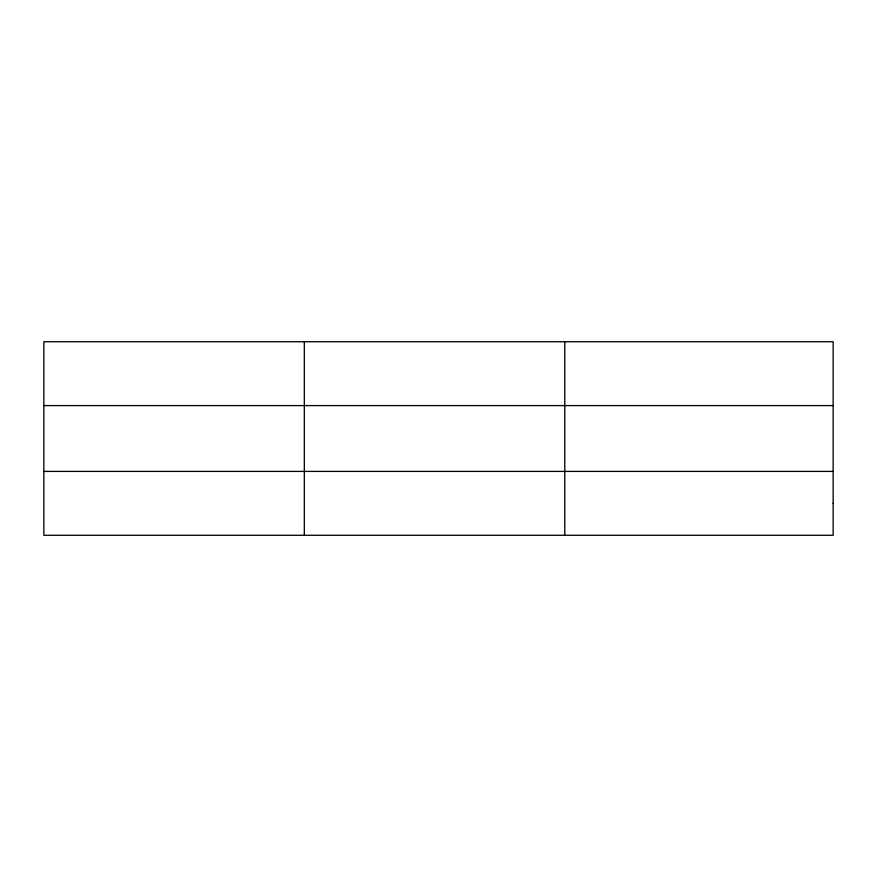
<?xml version="1.0" encoding="UTF-8"?>
<svg xmlns="http://www.w3.org/2000/svg" width="877" height="877" viewBox="0 0 877 877"><rect width="100%" height="100%" fill="white"/><g stroke="black" fill="none" stroke-linecap="round" stroke-linejoin="round"><path stroke-width="1.32" d="M304.319 341.723L304.319 535.277M564.788 341.723L564.788 535.277M43.85 405.591L833.15 405.591M43.85 471.409L833.15 471.409M833.15 503.343L833.15 535.277L43.85 535.277L43.85 341.723L833.15 341.723L833.15 503.343"/></g></svg>
